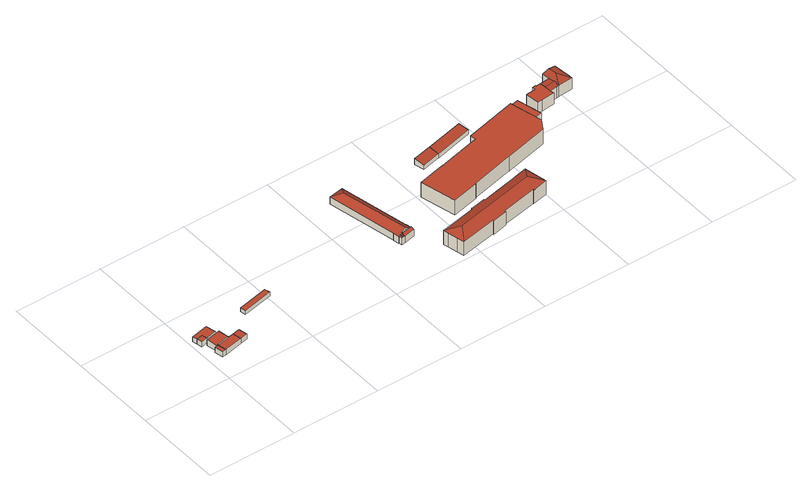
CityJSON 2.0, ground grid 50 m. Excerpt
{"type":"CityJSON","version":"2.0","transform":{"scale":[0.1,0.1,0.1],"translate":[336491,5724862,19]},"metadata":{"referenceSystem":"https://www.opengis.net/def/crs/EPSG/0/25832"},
"CityObjects":{
"building1":{"type":"Building","attributes":{"Geometrietyp2DReferenz":"3000","Gemeindeschluessel":"05170048","function":"31001_2140","roofType":"1000","measuredHeight":3.16},"address":[{"country":"Germany","locality":"Wesel","thoroughfareNumber":"13","thoroughfareName":"Schillwiese"}],"geometry":[{"type":"Solid","lod":"2","boundaries":[[[[0,1,2,3]],[[4,5,1,0]],[[6,7,5,4]],[[8,9,7,6]],[[3,2,9,8]],[[6,4,0,3,8]],[[1,5,7,9,2]]]],"semantics":{"surfaces":[{"type":"WallSurface"},{"type":"RoofSurface"},{"type":"GroundSurface"}],"values":[[0,0,0,0,0,1,2]]}}]},
"building2":{"type":"Building","attributes":{"Geometrietyp2DReferenz":"3000","Gemeindeschluessel":"05170048","function":"31001_2120","roofType":"1000","measuredHeight":3},"address":[{"country":"Germany","locality":"Wesel","thoroughfareNumber":"13","thoroughfareName":"Schillwiese"}],"geometry":[{"type":"Solid","lod":"2","boundaries":[[[[10,11,12,13]],[[14,15,11,10]],[[16,17,15,14]],[[13,12,17,16]],[[14,10,13,16]],[[11,15,17,12]]]],"semantics":{"surfaces":[{"type":"WallSurface"},{"type":"RoofSurface"},{"type":"GroundSurface"}],"values":[[0,0,0,0,1,2]]}}]},
"building3":{"type":"Building","attributes":{"Geometrietyp2DReferenz":"3000","Gemeindeschluessel":"05170048","function":"31001_2120","roofType":"1000","measuredHeight":2.92},"address":[{"country":"Germany","locality":"Wesel","thoroughfareNumber":"13","thoroughfareName":"Schillwiese"}],"geometry":[{"type":"Solid","lod":"2","boundaries":[[[[18,19,20,21]],[[22,23,19,18]],[[10,24,23,22]],[[13,25,24,10]],[[16,26,25,13]],[[21,20,26,16]],[[13,10,22,18,21,16]],[[19,23,24,25,26,20]]]],"semantics":{"surfaces":[{"type":"WallSurface"},{"type":"RoofSurface"},{"type":"GroundSurface"}],"values":[[0,0,0,0,0,0,1,2]]}}]},
"building4":{"type":"Building","attributes":{"Geometrietyp2DReferenz":"3000","Gemeindeschluessel":"05170048","function":"31001_2520","roofType":"1000","measuredHeight":3.67},"address":[{"country":"Germany","locality":"Wesel","thoroughfareNumber":"13","thoroughfareName":"Schillwiese"}],"geometry":[{"type":"Solid","lod":"2","boundaries":[[[[27,28,29,30]],[[31,32,28,27]],[[33,34,32,31]],[[35,36,34,33]],[[37,38,36,35]],[[30,29,38,37]],[[35,33,31,27,30,37]],[[28,32,34,36,38,29]]]],"semantics":{"surfaces":[{"type":"WallSurface"},{"type":"RoofSurface"},{"type":"GroundSurface"}],"values":[[0,0,0,0,0,0,1,2]]}}]},
"building5":{"type":"Building","attributes":{"Geometrietyp2DReferenz":"3000","Gemeindeschluessel":"05170048","function":"31001_2140","roofType":"1000","measuredHeight":3.28},"address":[{"country":"Germany","locality":"Wesel","thoroughfareNumber":"13","thoroughfareName":"Schillwiese"}],"geometry":[{"type":"Solid","lod":"2","boundaries":[[[[39,40,41,42]],[[43,44,40,39]],[[45,46,44,43]],[[4,47,46,45]],[[0,48,47,4]],[[42,41,48,0]],[[4,45,43,39,42,0]],[[40,44,46,47,48,41]]]],"semantics":{"surfaces":[{"type":"WallSurface"},{"type":"RoofSurface"},{"type":"GroundSurface"}],"values":[[0,0,0,0,0,0,1,2]]}}]},
"building6":{"type":"Building","attributes":{"Geometrietyp2DReferenz":"3000","Gemeindeschluessel":"05170048","function":"31001_2140","roofType":"1000","measuredHeight":3.25},"address":[{"country":"Germany","locality":"Wesel","thoroughfareNumber":"13","thoroughfareName":"Schillwiese"}],"geometry":[{"type":"Solid","lod":"2","boundaries":[[[[49,50,51,52]],[[45,53,50,49]],[[43,54,53,45]],[[52,51,54,43]],[[45,49,52,43]],[[50,53,54,51]]]],"semantics":{"surfaces":[{"type":"WallSurface"},{"type":"RoofSurface"},{"type":"GroundSurface"}],"values":[[0,0,0,0,1,2]]}}]},
"building7":{"type":"Building","attributes":{"Geometrietyp2DReferenz":"3000","Gemeindeschluessel":"05170048","function":"31001_2140","roofType":"1000","measuredHeight":2.29},"address":[{"country":"Germany","locality":"Wesel","thoroughfareNumber":"13","thoroughfareName":"Schillwiese"}],"geometry":[{"type":"Solid","lod":"2","boundaries":[[[[55,56,57,58]],[[59,60,56,55]],[[61,62,60,59]],[[58,57,62,61]],[[59,55,58,61]],[[56,60,62,57]]]],"semantics":{"surfaces":[{"type":"WallSurface"},{"type":"RoofSurface"},{"type":"GroundSurface"}],"values":[[0,0,0,0,1,2]]}}]},
"building8":{"type":"Building","attributes":{"Geometrietyp2DReferenz":"3000","Gemeindeschluessel":"05170048","function":"31001_2100","roofType":"3100","measuredHeight":4.57},"address":[{"country":"Germany","locality":"Wesel","thoroughfareNumber":"20","thoroughfareName":"Schillwiese"}],"geometry":[{"type":"Solid","lod":"2","boundaries":[[[[63,64,65,66]],[[67,68,64,63]],[[69,70,68,67]],[[66,65,70,69]],[[63,71,67]],[[69,72,66]],[[66,72,71,63]],[[67,71,72,69]],[[64,68,70,65]]]],"semantics":{"surfaces":[{"type":"WallSurface"},{"type":"RoofSurface"},{"type":"GroundSurface"}],"values":[[0,0,0,0,0,0,1,1,2]]}}]},
"building9":{"type":"Building","attributes":{"Geometrietyp2DReferenz":"3000","Gemeindeschluessel":"05170048","function":"51009_1610","roofType":"2100","measuredHeight":5.03},"geometry":[{"type":"Solid","lod":"2","boundaries":[[[[73,74,75,76]],[[77,64,74,73]],[[78,65,64,77]],[[76,75,65,78]],[[77,73,76,78]],[[74,64,65,75]]]],"semantics":{"surfaces":[{"type":"WallSurface"},{"type":"RoofSurface"},{"type":"GroundSurface"}],"values":[[0,0,0,0,1,2]]}}]},
"building10":{"type":"Building","attributes":{"Geometrietyp2DReferenz":"3000","Gemeindeschluessel":"05170048","function":"31001_2100","roofType":"5000","measuredHeight":7.05},"address":[{"country":"Germany","locality":"Wesel","thoroughfareNumber":"20","thoroughfareName":"Schillwiese"}],"geometry":[{"type":"Solid","lod":"2","boundaries":[[[[79,80,81,82]],[[83,84,80,79]],[[85,86,84,83]],[[87,88,86,85]],[[89,90,88,87]],[[91,92,90,89]],[[93,94,92,91]],[[95,96,94,93]],[[97,98,96,95]],[[99,100,98,97]],[[101,102,100,99]],[[82,81,102,101]],[[82,101,99,97,95,93,103]],[[93,91,103]],[[91,89,87,85,83,79,82,103]],[[80,84,86,88,90,92,94,96,98,100,102,81]]]],"semantics":{"surfaces":[{"type":"WallSurface"},{"type":"RoofSurface"},{"type":"GroundSurface"}],"values":[[0,0,0,0,0,0,0,0,0,0,0,0,1,1,1,2]]}}]},
"building11":{"type":"Building","attributes":{"Geometrietyp2DReferenz":"3000","Gemeindeschluessel":"05170048","function":"31001_2100","roofType":"3200","measuredHeight":11.21},"address":[{"country":"Germany","locality":"Wesel","thoroughfareNumber":"22","thoroughfareName":"Schillwiese"}],"geometry":[{"type":"Solid","lod":"2","boundaries":[[[[104,105,106,107]],[[108,109,105,104]],[[110,111,109,108]],[[112,113,111,110]],[[114,115,113,112]],[[116,117,115,114]],[[118,119,117,116]],[[120,121,119,118]],[[122,123,121,120]],[[124,125,123,122]],[[126,127,125,124]],[[128,129,127,126]],[[130,131,129,128]],[[132,133,131,130]],[[134,135,133,132]],[[136,137,135,134]],[[138,139,137,136]],[[140,141,139,138]],[[142,143,141,140]],[[107,106,143,142]],[[144,110,108,104,107,142,140,138,136,134,145]],[[134,132,130,128,145]],[[145,128,126,124,122,120,118,116,114,112,144]],[[112,110,144]],[[105,109,111,113,115,117,119,121,123,125,127,129,131,133,135,137,139,141,143,106]]]],"semantics":{"surfaces":[{"type":"WallSurface"},{"type":"RoofSurface"},{"type":"GroundSurface"}],"values":[[0,0,0,0,0,0,0,0,0,0,0,0,0,0,0,0,0,0,0,0,1,1,1,1,2]]}}]},
"building12":{"type":"Building","attributes":{"Geometrietyp2DReferenz":"3000","Gemeindeschluessel":"05170048","function":"31001_2100","roofType":"2100","measuredHeight":3.55},"address":[{"country":"Germany","locality":"Wesel","thoroughfareNumber":"20","thoroughfareName":"Schillwiese"}],"geometry":[{"type":"Solid","lod":"2","boundaries":[[[[146,147,148,149]],[[150,151,147,146]],[[152,153,151,150]],[[149,148,153,152]],[[150,146,149,152]],[[147,151,153,148]]]],"semantics":{"surfaces":[{"type":"WallSurface"},{"type":"RoofSurface"},{"type":"GroundSurface"}],"values":[[0,0,0,0,1,2]]}}]},
"building13":{"type":"Building","attributes":{"Geometrietyp2DReferenz":"3000","Gemeindeschluessel":"05170048","function":"31001_2100","roofType":"1000","measuredHeight":9.02},"address":[{"country":"Germany","locality":"Wesel","thoroughfareNumber":"20","thoroughfareName":"Schillwiese"}],"geometry":[{"type":"Solid","lod":"2","boundaries":[[[[154,155,156,157]],[[158,159,155,154]],[[160,161,159,158]],[[162,163,161,160]],[[164,165,163,162]],[[166,167,165,164]],[[168,169,167,166]],[[170,171,169,168]],[[172,173,171,170]],[[174,175,173,172]],[[176,177,175,174]],[[178,179,177,176]],[[180,181,179,178]],[[182,183,181,180]],[[157,156,183,182]],[[180,178,176,174,172,170,168,166,164,162,160,158,154,157,182]],[[155,159,161,163,165,167,169,171,173,175,177,179,181,183,156]]]],"semantics":{"surfaces":[{"type":"WallSurface"},{"type":"RoofSurface"},{"type":"GroundSurface"}],"values":[[0,0,0,0,0,0,0,0,0,0,0,0,0,0,0,1,2]]}}]},
"building14":{"type":"Building","attributes":{"Geometrietyp2DReferenz":"3000","Gemeindeschluessel":"05170048","function":"31001_2100","roofType":"2100","measuredHeight":3.51},"address":[{"country":"Germany","locality":"Wesel","thoroughfareNumber":"20","thoroughfareName":"Schillwiese"}],"geometry":[{"type":"Solid","lod":"2","boundaries":[[[[184,151,153,152]],[[185,186,151,184]],[[187,188,186,185]],[[189,190,188,187]],[[152,153,190,189]],[[187,185,184,152,189]],[[151,186,188,190,153]]]],"semantics":{"surfaces":[{"type":"WallSurface"},{"type":"RoofSurface"},{"type":"GroundSurface"}],"values":[[0,0,0,0,0,1,2]]}}]},
"building15":{"type":"Building","attributes":{"Geometrietyp2DReferenz":"3000","Gemeindeschluessel":"05170048","function":"51009_1610","roofType":"1000","measuredHeight":6.9},"geometry":[{"type":"Solid","lod":"2","boundaries":[[[[191,192,193,194]],[[195,196,192,191]],[[197,198,196,195]],[[194,193,198,197]],[[195,191,194,197]],[[192,196,198,193]]]],"semantics":{"surfaces":[{"type":"WallSurface"},{"type":"RoofSurface"},{"type":"GroundSurface"}],"values":[[0,0,0,0,1,2]]}}]},
"building16":{"type":"Building","attributes":{"Gemeindeschluessel":"05170048","Geometrietyp2DReferenz":"3000","function":"31001_2100"},"address":[{"country":"Germany","locality":"Wesel","thoroughfareNumber":"20","thoroughfareName":"Schillwiese"}],"children":["building16-1","building16-2","building16-3"]},
"building16-1":{"type":"BuildingPart","attributes":{"roofType":"5000","measuredHeight":7.91},"parents":["building16"],"geometry":[{"type":"Solid","lod":"2","boundaries":[[[[199,200,201,202]],[[203,204,205,206]],[[207,208,204,203]],[[209,210,208,207]],[[211,212,210,209]],[[202,201,212,211]],[[207,203,206,199,213]],[[199,202,213]],[[202,211,209,207,213]],[[200,205,204,208,210,212,201]],[[206,205,200,199]]]],"semantics":{"surfaces":[{"type":"WallSurface"},{"type":"RoofSurface"},{"type":"GroundSurface"},{"type":"ClosureSurface"}],"values":[[0,0,0,0,0,0,1,1,1,2,3]]}}]},
"building16-2":{"type":"BuildingPart","attributes":{"roofType":"5000","measuredHeight":6.97},"parents":["building16"],"geometry":[{"type":"Solid","lod":"2","boundaries":[[[[206,205,214,215]],[[216,217,200,199]],[[218,219,217,216]],[[220,218,216,199,221]],[[199,206,221]],[[206,215,220,221]],[[222,214,205,200,217,219]],[[220,223,218]],[[218,223,222,219]],[[220,215,223]],[[222,223,215,214]],[[199,200,205,206]]]],"semantics":{"surfaces":[{"type":"WallSurface"},{"type":"RoofSurface"},{"type":"GroundSurface"},{"type":"ClosureSurface"}],"values":[[0,0,0,1,1,1,2,0,3,0,3,3]]}}]},
"building16-3":{"type":"BuildingPart","attributes":{"roofType":"1000","measuredHeight":6.76},"parents":["building16"],"geometry":[{"type":"MultiSurface","lod":"2","boundaries":[[[224,225,226,227]],[[228,229,225,224]],[[230,231,229,228]],[[232,233,231,230]],[[234,235,233,232]],[[236,237,235,234]],[[238,239,237,236]],[[215,214,239,238]],[[227,226,219,218]],[[215,238,236,234,232,230,228,224,227,218]],[[225,229,231,233,235,237,239,214,219,226]],[[223,218,219,222]],[[215,223,222,214]]],"semantics":{"surfaces":[{"type":"WallSurface"},{"type":"RoofSurface"},{"type":"GroundSurface"},{"type":"ClosureSurface"}],"values":[0,0,0,0,0,0,0,0,0,1,2,3,3]}}]}
},
"vertices":[
[58,164,72],[58,164,41],[49,162,41],[49,162,72],[68,114,72],[68,114,41],[47,109,72],[47,109,41],[37,160,72],[37,160,41],
[50,237,70],[50,237,40],[44,267,40],[44,267,70],[13,230,70],[13,230,40],[7,260,70],[7,260,40],
[98,306,70],[98,306,41],[1,286,41],[1,286,70],[111,249,70],[111,249,41],[50,237,41],[44,267,41],[7,260,41],
[120,237,77],[120,237,40],[38,221,40],[38,221,77],[131,178,77],[131,178,40],[132,178,77],[132,178,40],[58,164,77],[58,164,40],[49,162,77],[49,162,40],
[131,178,72],[131,178,39],[132,178,39],[132,178,72],[164,185,72],[164,185,39],[174,136,72],[174,136,39],[68,114,39],[58,164,39],
[216,144,72],[216,144,40],[206,193,40],[206,193,72],[174,136,40],[164,185,40],
[493,324,64],[493,324,41],[486,356,41],[486,356,64],[318,287,64],[318,287,41],[312,319,64],[312,319,41],
[1234,238,84],[1234,238,41],[1230,257,41],[1230,257,84],[1214,235,84],[1214,235,41],[1210,253,84],[1210,253,41],[1224,236,86],[1220,255,86],
[1298,251,81],[1298,251,41],[1294,269,41],[1294,269,91],[1234,238,81],[1230,257,91],
[1230,257,95],[1230,257,40],[1253,261,40],[1253,261,111],[1210,253,82],[1210,253,40],[1209,253,81],[1209,253,40],[1202,287,81],[1202,287,40],[1203,288,82],[1203,288,40],[1125,679,82],[1125,679,40],[1209,695,82],[1209,695,40],[1287,303,82],[1287,303,40],[1289,303,81],[1289,303,40],[1295,269,82],[1295,269,40],[1294,269,82],[1294,269,40],[1177,636,111],
[1875,235,108],[1875,235,25],[1875,232,25],[1875,232,110],[1962,253,108],[1962,253,25],[1962,250,110],[1962,250,25],[1987,126,110],[1987,126,25],[1988,123,108],[1988,123,25],[1901,106,108],[1901,106,25],[1900,109,110],[1900,109,25],[1701,68,110],[1701,68,25],[1702,62,107],[1702,62,25],[1615,45,107],[1615,45,25],[1614,50,110],[1614,50,25],[1408,9,110],[1408,9,25],[1401,47,110],[1401,47,25],[1389,103,110],[1389,103,25],[1383,133,110],[1383,133,25],[1588,175,109],[1588,175,25],[1587,181,107],[1587,181,25],[1674,198,107],[1674,198,25],[1675,192,109],[1675,192,25],[1919,177,137],[1452,82,137],
[1613,656,82],[1613,656,46],[1626,600,46],[1626,600,71],[1720,681,82],[1720,681,46],[1732,624,71],[1732,624,46],
[2193,413,128],[2193,413,38],[2216,450,38],[2216,450,128],[2190,408,128],[2190,408,38],[1945,351,128],[1945,351,38],[1944,352,128],[1944,352,38],[1697,293,128],[1697,293,38],[1698,292,128],[1698,292,38],[1547,257,128],[1547,257,38],[1499,458,128],[1499,458,38],[1650,494,128],[1650,494,38],[1651,492,128],[1651,492,38],[1897,551,128],[1897,551,38],[1890,583,128],[1890,583,38],[2184,653,128],[2184,653,38],[2228,469,128],[2228,469,38],
[1720,681,81],[1935,731,81],[1935,731,46],[1949,673,71],[1949,673,46],[1732,623,71],[1732,623,46],
[2267,520,114],[2267,520,45],[2234,663,45],[2234,663,114],[2218,510,114],[2218,510,45],[2184,653,114],[2184,653,45],
[2483,664,74],[2483,664,6],[2566,671,6],[2566,671,74],[2473,779,74],[2473,779,6],[2477,736,6],[2477,736,74],[2514,783,85],[2514,783,6],[2554,787,74],[2554,787,6],[2564,691,74],[2564,691,6],[2518,738,85],
[2422,731,6],[2422,731,74],[2468,663,74],[2468,663,6],[2428,659,74],[2428,659,6],[2425,695,76],[2485,701,76],[2425,695,6],[2425,695,74],
[2357,631,74],[2357,631,6],[2430,637,6],[2430,637,74],[2329,629,74],[2329,629,6],[2323,708,74],[2323,708,6],[2376,713,74],[2376,713,6],[2374,731,74],[2374,731,6],[2395,733,74],[2395,733,6],[2395,729,74],[2395,729,6]
]}
